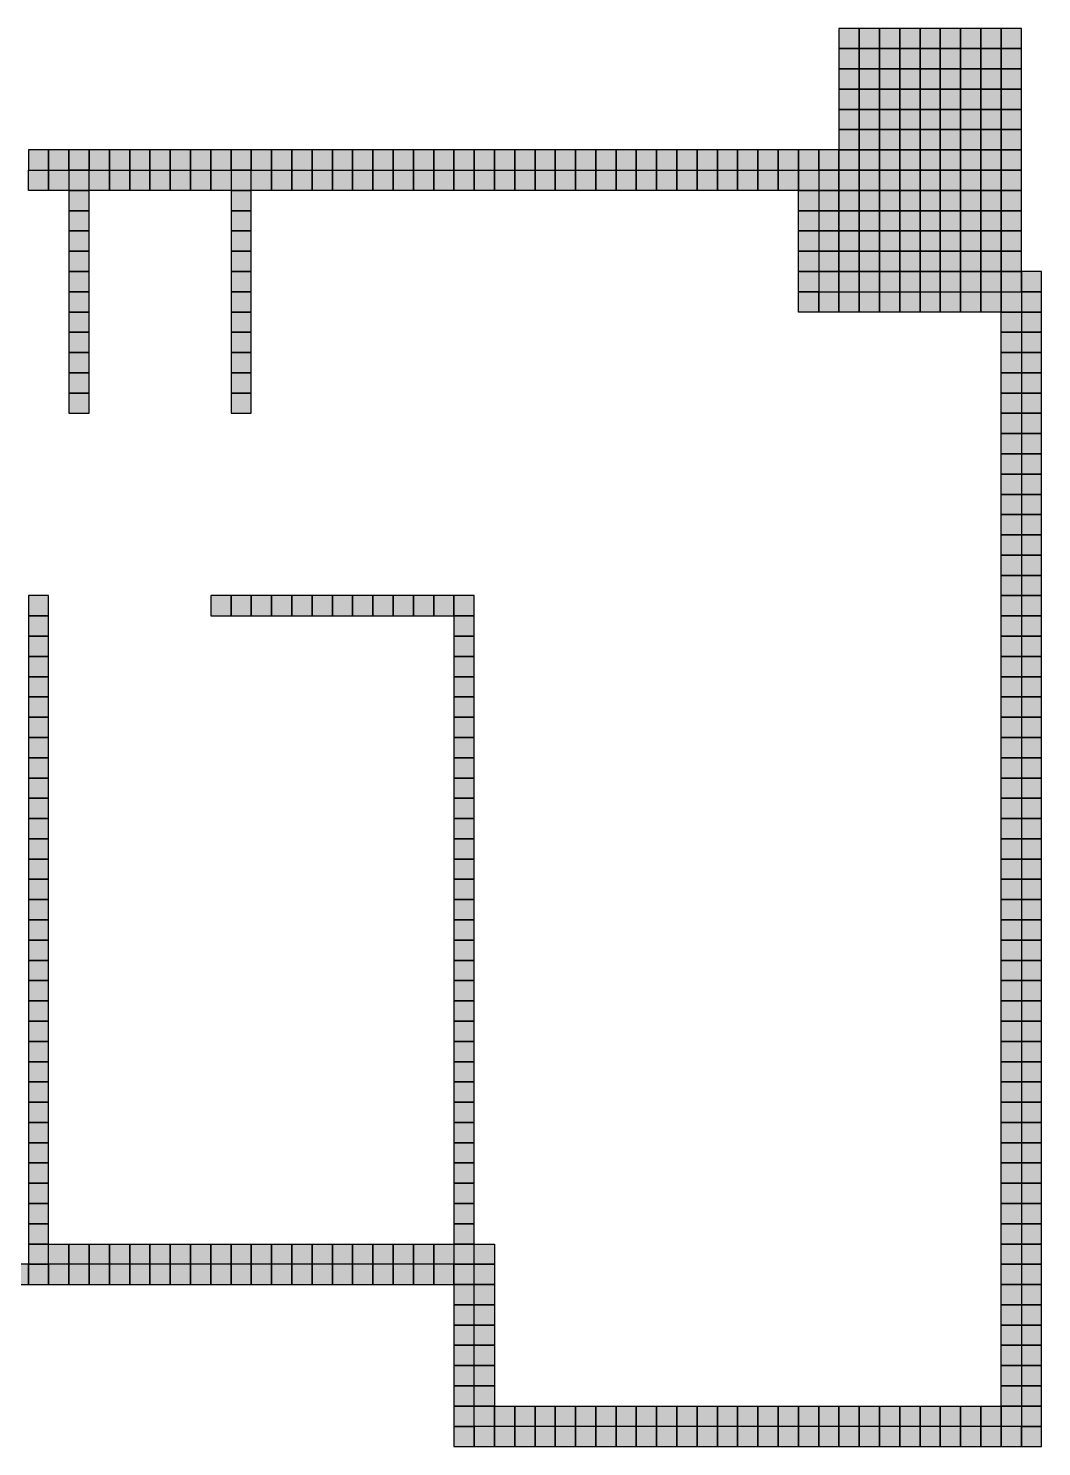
# Model space of a CAD drawing. Header units: inches. Extents: x 9.84 to 19.64, y 2.52 to 9.52.
# Drawn here: x 14.64 to 19.64, y 2.52 to 9.52 of the extents above; entities that cross this region are included whole.
import ezdxf

# ---------------------------------------------------------------- set-up
doc = ezdxf.new("R2010")
doc.units = ezdxf.units.IN
doc.header["$MEASUREMENT"] = 0
doc.layers.add('GRILLA PIXEL', color=7, linetype='Continuous')

# ---------------------------------------------------------------- blocks, each defined once
blk = doc.blocks.new('1-125-217-63-auxiliar  ingresos')
at = {"layer": 'GRILLA PIXEL', "true_color": 0x7dd93f}
h = blk.add_hatch(color=83, dxfattribs=at)
h.dxf.hatch_style = 1
h.paths.add_polyline_path([(0, 0), (-0.1, 0), (-0.1, -0.1), (0, -0.1)])
blk.add_lwpolyline([(-0.1, 0), (-0.1, -0.1), (0, -0.1), (0, 0)], close=True)
blk = doc.blocks.new('0-5-68-255-Muro inicio conexion')
at = {"layer": 'GRILLA PIXEL', "true_color": 0x0544ff}
h = blk.add_hatch(color=160, dxfattribs=at)
h.dxf.hatch_style = 1
h.paths.add_polyline_path([(0, 0), (-0.1, 0), (-0.1, -0.1), (0, -0.1)])
blk.add_lwpolyline([(-0.1, 0), (-0.1, -0.1), (0, -0.1), (0, 0)], close=True)
blk = doc.blocks.new('0-63-149-253-Muro fichas extremo')
at = {"layer": 'GRILLA PIXEL', "true_color": 0x3f95fd}
h = blk.add_hatch(color=153, dxfattribs=at)
h.dxf.hatch_style = 1
h.paths.add_polyline_path([(0, 0), (-0.1, 0), (-0.1, -0.1), (0, -0.1)])
blk.add_lwpolyline([(-0.1, 0), (-0.1, -0.1), (0, -0.1), (0, 0)], close=True)
blk = doc.blocks.new('0-255-255-31-Muro alto')
at = {"layer": 'GRILLA PIXEL', "true_color": 0xffff1f}
h = blk.add_hatch(color=2, dxfattribs=at)
h.dxf.hatch_style = 1
h.paths.add_polyline_path([(0, 0), (-0.1, 0), (-0.1, -0.1), (0, -0.1)])
blk.add_lwpolyline([(-0.1, 0), (-0.1, -0.1), (0, -0.1), (0, 0)], close=True)
blk = doc.blocks.new('0-255-31-255-Puerta ingreso')
at = {"layer": 'GRILLA PIXEL', "true_color": 0xff1fff}
h = blk.add_hatch(color=6, dxfattribs=at)
h.dxf.hatch_style = 1
h.paths.add_polyline_path([(0, 0), (-0.1, 0), (-0.1, -0.1), (0, -0.1)])
blk.add_lwpolyline([(-0.1, 0), (-0.1, -0.1), (0, -0.1), (0, 0)], close=True)
blk = doc.blocks.new('0-0-28-112-Muro auxiliar fichas esquinas')
at = {"layer": 'GRILLA PIXEL', "true_color": 0x001c70}
h = blk.add_hatch(color=166, dxfattribs=at)
h.dxf.hatch_style = 1
h.paths.add_polyline_path([(0, 0), (-0.1, 0), (-0.1, -0.1), (0, -0.1)])
blk.add_lwpolyline([(-0.1, 0), (-0.1, -0.1), (0, -0.1), (0, 0)], close=True)
blk = doc.blocks.new('0-3-160-22-Ventana comun')
at = {"layer": 'GRILLA PIXEL', "true_color": 0x03a016}
h = blk.add_hatch(color=104, dxfattribs=at)
h.dxf.hatch_style = 1
h.paths.add_polyline_path([(0, 0), (-0.1, 0), (-0.1, -0.1), (0, -0.1)])
blk.add_lwpolyline([(-0.1, 0), (-0.1, -0.1), (0, -0.1), (0, 0)], close=True)
blk = doc.blocks.new('0-203-204-205-Ventana principal')
at = {"layer": 'GRILLA PIXEL', "true_color": 0xcbcccd}
h = blk.add_hatch(color=254, dxfattribs=at)
h.dxf.hatch_style = 1
h.paths.add_polyline_path([(0, 0), (-0.1, 0), (-0.1, -0.1), (0, -0.1)])
blk.add_lwpolyline([(-0.1, 0), (-0.1, -0.1), (0, -0.1), (0, 0)], close=True)
blk = doc.blocks.new('1-99-100-102-auxiliar lado interno')
at = {"lineweight": 70, "true_color": 0x636466}
h = blk.add_hatch(color=251, dxfattribs=at)
h.dxf.hatch_style = 1
h.paths.add_polyline_path([(-0.1, -0.1), (-0.1, 0), (0, 0), (0, -0.1)])
blk.add_lwpolyline([(0, 0), (0, -0.1), (-0.1, -0.1), (-0.1, 0)], close=True)
blk = doc.blocks.new('pixel extremo ventana')
h = blk.add_hatch(color=136)
h.dxf.hatch_style = 1
h.paths.add_polyline_path([(0, 0), (-0.1, 0), (-0.1, -0.1), (0, -0.1)])
blk.add_lwpolyline([(-0.1, 0), (-0.1, -0.1), (0, -0.1), (0, 0)], close=True)

msp = doc.modelspace()

# ---------------------------------------------------------------- block references
for name, p in [('1-125-217-63-auxiliar  ingresos', (18.7403, 9.5208)), ('1-125-217-63-auxiliar  ingresos', (18.8403, 9.5208)), ('1-125-217-63-auxiliar  ingresos', (18.9403, 9.5208)), ('1-125-217-63-auxiliar  ingresos', (19.0403, 9.5208)), ('1-125-217-63-auxiliar  ingresos', (19.1403, 9.5208)), ('1-125-217-63-auxiliar  ingresos', (19.2403, 9.5208)), ('1-125-217-63-auxiliar  ingresos', (19.3403, 9.5208)), ('1-125-217-63-auxiliar  ingresos', (19.4403, 9.5208)), ('1-125-217-63-auxiliar  ingresos', (19.5403, 9.5208)), ('1-125-217-63-auxiliar  ingresos', (18.7403, 9.4208)), ('1-125-217-63-auxiliar  ingresos', (18.8403, 9.4208)), ('1-125-217-63-auxiliar  ingresos', (18.9403, 9.4208)), ('1-125-217-63-auxiliar  ingresos', (19.0403, 9.4208)), ('1-125-217-63-auxiliar  ingresos', (19.1403, 9.4208)), ('1-125-217-63-auxiliar  ingresos', (19.2403, 9.4208)), ('1-125-217-63-auxiliar  ingresos', (19.3403, 9.4208)), ('1-125-217-63-auxiliar  ingresos', (19.4403, 9.4208)), ('1-125-217-63-auxiliar  ingresos', (19.5403, 9.4208)), ('1-125-217-63-auxiliar  ingresos', (18.7403, 9.3208)), ('1-125-217-63-auxiliar  ingresos', (18.8403, 9.3208)), ('1-125-217-63-auxiliar  ingresos', (18.9403, 9.3208)), ('1-125-217-63-auxiliar  ingresos', (19.0403, 9.3208)), ('1-125-217-63-auxiliar  ingresos', (19.1403, 9.3208)), ('1-125-217-63-auxiliar  ingresos', (19.2403, 9.3208)), ('1-125-217-63-auxiliar  ingresos', (19.3403, 9.3208)), ('1-125-217-63-auxiliar  ingresos', (19.4403, 9.3208)), ('1-125-217-63-auxiliar  ingresos', (19.5403, 9.3208)), ('1-125-217-63-auxiliar  ingresos', (18.7403, 9.2208)), ('1-125-217-63-auxiliar  ingresos', (18.8403, 9.2208)), ('1-125-217-63-auxiliar  ingresos', (18.9403, 9.2208)), ('1-125-217-63-auxiliar  ingresos', (19.0403, 9.2208)), ('1-125-217-63-auxiliar  ingresos', (19.1403, 9.2208)), ('1-125-217-63-auxiliar  ingresos', (19.2403, 9.2208)), ('1-125-217-63-auxiliar  ingresos', (19.3403, 9.2208)), ('1-125-217-63-auxiliar  ingresos', (19.4403, 9.2208)), ('1-125-217-63-auxiliar  ingresos', (19.5403, 9.2208)), ('1-125-217-63-auxiliar  ingresos', (18.7403, 9.1208)), ('1-125-217-63-auxiliar  ingresos', (18.8403, 9.1208)), ('1-125-217-63-auxiliar  ingresos', (18.9403, 9.1208)), ('1-125-217-63-auxiliar  ingresos', (19.0403, 9.1208)), ('1-125-217-63-auxiliar  ingresos', (19.1403, 9.1208)), ('1-125-217-63-auxiliar  ingresos', (19.2403, 9.1208)), ('1-125-217-63-auxiliar  ingresos', (19.3403, 9.1208)), ('1-125-217-63-auxiliar  ingresos', (19.4403, 9.1208)), ('1-125-217-63-auxiliar  ingresos', (19.5403, 9.1208)), ('1-125-217-63-auxiliar  ingresos', (18.7403, 9.0208)), ('1-125-217-63-auxiliar  ingresos', (18.8403, 9.0208)), ('1-125-217-63-auxiliar  ingresos', (18.9403, 9.0208)), ('1-125-217-63-auxiliar  ingresos', (19.0403, 9.0208)), ('1-125-217-63-auxiliar  ingresos', (19.1403, 9.0208)), ('1-125-217-63-auxiliar  ingresos', (19.2403, 9.0208)), ('1-125-217-63-auxiliar  ingresos', (19.3403, 9.0208)), ('1-125-217-63-auxiliar  ingresos', (19.4403, 9.0208)), ('1-125-217-63-auxiliar  ingresos', (19.5403, 9.0208)), ('0-63-149-253-Muro fichas extremo', (14.7403, 8.9208)), ('0-63-149-253-Muro fichas extremo', (14.8403, 8.9208)), ('0-63-149-253-Muro fichas extremo', (14.9403, 8.9208)), ('0-63-149-253-Muro fichas extremo', (15.0403, 8.9208)), ('0-63-149-253-Muro fichas extremo', (15.1403, 8.9208)), ('0-63-149-253-Muro fichas extremo', (15.2403, 8.9208)), ('0-63-149-253-Muro fichas extremo', (15.3403, 8.9208)), ('0-63-149-253-Muro fichas extremo', (15.4403, 8.9208)), ('0-63-149-253-Muro fichas extremo', (15.5403, 8.9208)), ('0-63-149-253-Muro fichas extremo', (15.6403, 8.9208)), ('0-63-149-253-Muro fichas extremo', (15.7403, 8.9208)), ('0-63-149-253-Muro fichas extremo', (15.8403, 8.9208)), ('0-63-149-253-Muro fichas extremo', (15.9403, 8.9208)), ('0-63-149-253-Muro fichas extremo', (16.0403, 8.9208)), ('0-63-149-253-Muro fichas extremo', (16.1403, 8.9208)), ('0-63-149-253-Muro fichas extremo', (16.2403, 8.9208)), ('0-63-149-253-Muro fichas extremo', (16.3403, 8.9208)), ('0-63-149-253-Muro fichas extremo', (16.4403, 8.9208)), ('0-63-149-253-Muro fichas extremo', (16.5403, 8.9208)), ('0-63-149-253-Muro fichas extremo', (16.6403, 8.9208)), ('0-63-149-253-Muro fichas extremo', (16.7403, 8.9208)), ('0-63-149-253-Muro fichas extremo', (16.8403, 8.9208)), ('0-63-149-253-Muro fichas extremo', (16.9403, 8.9208)), ('0-63-149-253-Muro fichas extremo', (17.0403, 8.9208)), ('0-63-149-253-Muro fichas extremo', (17.1403, 8.9208)), ('0-63-149-253-Muro fichas extremo', (17.2403, 8.9208)), ('0-63-149-253-Muro fichas extremo', (17.3403, 8.9208)), ('0-63-149-253-Muro fichas extremo', (17.4403, 8.9208)), ('0-63-149-253-Muro fichas extremo', (17.5403, 8.9208)), ('0-63-149-253-Muro fichas extremo', (17.6403, 8.9208)), ('0-63-149-253-Muro fichas extremo', (17.7403, 8.9208)), ('0-63-149-253-Muro fichas extremo', (17.8403, 8.9208)), ('0-63-149-253-Muro fichas extremo', (17.9403, 8.9208)), ('0-63-149-253-Muro fichas extremo', (18.0403, 8.9208)), ('0-63-149-253-Muro fichas extremo', (18.1403, 8.9208)), ('0-63-149-253-Muro fichas extremo', (18.2403, 8.9208)), ('0-63-149-253-Muro fichas extremo', (18.3403, 8.9208)), ('0-63-149-253-Muro fichas extremo', (18.4403, 8.9208)), ('0-5-68-255-Muro inicio conexion', (18.5403, 8.9208)), ('0-5-68-255-Muro inicio conexion', (18.6403, 8.9208)), ('1-125-217-63-auxiliar  ingresos', (18.7403, 8.9208)), ('1-125-217-63-auxiliar  ingresos', (18.8403, 8.9208)), ('1-125-217-63-auxiliar  ingresos', (18.9403, 8.9208)), ('1-125-217-63-auxiliar  ingresos', (19.0403, 8.9208)), ('1-125-217-63-auxiliar  ingresos', (19.1403, 8.9208)), ('1-125-217-63-auxiliar  ingresos', (19.2403, 8.9208)), ('1-125-217-63-auxiliar  ingresos', (19.3403, 8.9208)), ('1-125-217-63-auxiliar  ingresos', (19.4403, 8.9208)), ('1-125-217-63-auxiliar  ingresos', (19.5403, 8.9208)), ('1-99-100-102-auxiliar lado interno', (14.7403, 8.8208)), ('1-99-100-102-auxiliar lado interno', (14.8403, 8.8208)), ('0-255-255-31-Muro alto', (14.9403, 8.8208)), ('1-99-100-102-auxiliar lado interno', (15.0403, 8.8208)), ('1-99-100-102-auxiliar lado interno', (15.1403, 8.8208)), ('1-99-100-102-auxiliar lado interno', (15.2403, 8.8208)), ('1-99-100-102-auxiliar lado interno', (15.3403, 8.8208)), ('1-99-100-102-auxiliar lado interno', (15.4403, 8.8208)), ('1-99-100-102-auxiliar lado interno', (15.5403, 8.8208)), ('1-99-100-102-auxiliar lado interno', (15.6403, 8.8208)), ('0-255-255-31-Muro alto', (15.7403, 8.8208)), ('1-99-100-102-auxiliar lado interno', (15.8403, 8.8208)), ('1-99-100-102-auxiliar lado interno', (15.9403, 8.8208)), ('1-99-100-102-auxiliar lado interno', (16.0403, 8.8208)), ('1-99-100-102-auxiliar lado interno', (16.1403, 8.8208)), ('1-99-100-102-auxiliar lado interno', (16.2403, 8.8208)), ('1-99-100-102-auxiliar lado interno', (16.3403, 8.8208)), ('1-99-100-102-auxiliar lado interno', (16.4403, 8.8208)), ('1-99-100-102-auxiliar lado interno', (16.5403, 8.8208)), ('1-99-100-102-auxiliar lado interno', (16.6403, 8.8208)), ('1-99-100-102-auxiliar lado interno', (16.7403, 8.8208)), ('1-99-100-102-auxiliar lado interno', (16.8403, 8.8208)), ('1-99-100-102-auxiliar lado interno', (16.9403, 8.8208)), ('1-99-100-102-auxiliar lado interno', (17.0403, 8.8208)), ('1-99-100-102-auxiliar lado interno', (17.1403, 8.8208)), ('1-99-100-102-auxiliar lado interno', (17.2403, 8.8208)), ('1-99-100-102-auxiliar lado interno', (17.3403, 8.8208)), ('1-99-100-102-auxiliar lado interno', (17.4403, 8.8208)), ('1-99-100-102-auxiliar lado interno', (17.5403, 8.8208)), ('1-99-100-102-auxiliar lado interno', (17.6403, 8.8208)), ('1-99-100-102-auxiliar lado interno', (17.7403, 8.8208)), ('1-99-100-102-auxiliar lado interno', (17.8403, 8.8208)), ('1-99-100-102-auxiliar lado interno', (17.9403, 8.8208)), ('1-99-100-102-auxiliar lado interno', (18.0403, 8.8208)), ('1-99-100-102-auxiliar lado interno', (18.1403, 8.8208)), ('1-99-100-102-auxiliar lado interno', (18.2403, 8.8208)), ('1-99-100-102-auxiliar lado interno', (18.3403, 8.8208)), ('1-99-100-102-auxiliar lado interno', (18.4403, 8.8208)), ('1-99-100-102-auxiliar lado interno', (18.5403, 8.8208)), ('0-255-255-31-Muro alto', (18.6403, 8.8208)), ('1-125-217-63-auxiliar  ingresos', (18.7403, 8.8208)), ('1-125-217-63-auxiliar  ingresos', (18.8403, 8.8208)), ('1-125-217-63-auxiliar  ingresos', (18.9403, 8.8208)), ('1-125-217-63-auxiliar  ingresos', (19.0403, 8.8208)), ('1-125-217-63-auxiliar  ingresos', (19.1403, 8.8208)), ('1-125-217-63-auxiliar  ingresos', (19.2403, 8.8208)), ('1-125-217-63-auxiliar  ingresos', (19.3403, 8.8208)), ('1-125-217-63-auxiliar  ingresos', (19.4403, 8.8208)), ('1-125-217-63-auxiliar  ingresos', (19.5403, 8.8208)), ('0-255-255-31-Muro alto', (14.9403, 8.7208)), ('0-255-255-31-Muro alto', (15.7403, 8.7208)), ('1-99-100-102-auxiliar lado interno', (18.5403, 8.7208)), ('0-255-255-31-Muro alto', (18.6403, 8.7208)), ('1-125-217-63-auxiliar  ingresos', (18.7403, 8.7208)), ('1-125-217-63-auxiliar  ingresos', (18.8403, 8.7208)), ('1-125-217-63-auxiliar  ingresos', (18.9403, 8.7208)), ('1-125-217-63-auxiliar  ingresos', (19.0403, 8.7208)), ('1-125-217-63-auxiliar  ingresos', (19.1403, 8.7208)), ('1-125-217-63-auxiliar  ingresos', (19.2403, 8.7208)), ('1-125-217-63-auxiliar  ingresos', (19.3403, 8.7208)), ('1-125-217-63-auxiliar  ingresos', (19.4403, 8.7208)), ('1-125-217-63-auxiliar  ingresos', (19.5403, 8.7208)), ('0-255-255-31-Muro alto', (14.9403, 8.6208)), ('0-255-255-31-Muro alto', (15.7403, 8.6208)), ('1-99-100-102-auxiliar lado interno', (18.5403, 8.6208)), ('0-255-255-31-Muro alto', (18.6403, 8.6208)), ('1-125-217-63-auxiliar  ingresos', (18.7403, 8.6208)), ('1-125-217-63-auxiliar  ingresos', (18.8403, 8.6208)), ('1-125-217-63-auxiliar  ingresos', (18.9403, 8.6208)), ('1-125-217-63-auxiliar  ingresos', (19.0403, 8.6208)), ('1-125-217-63-auxiliar  ingresos', (19.1403, 8.6208)), ('1-125-217-63-auxiliar  ingresos', (19.2403, 8.6208)), ('1-125-217-63-auxiliar  ingresos', (19.3403, 8.6208)), ('1-125-217-63-auxiliar  ingresos', (19.4403, 8.6208)), ('1-125-217-63-auxiliar  ingresos', (19.5403, 8.6208)), ('0-255-255-31-Muro alto', (14.9403, 8.5208)), ('0-255-255-31-Muro alto', (15.7403, 8.5208)), ('1-99-100-102-auxiliar lado interno', (18.5403, 8.5208)), ('0-255-255-31-Muro alto', (18.6403, 8.5208)), ('1-125-217-63-auxiliar  ingresos', (18.7403, 8.5208)), ('1-125-217-63-auxiliar  ingresos', (18.8403, 8.5208)), ('1-125-217-63-auxiliar  ingresos', (18.9403, 8.5208)), ('1-125-217-63-auxiliar  ingresos', (19.0403, 8.5208)), ('1-125-217-63-auxiliar  ingresos', (19.1403, 8.5208)), ('1-125-217-63-auxiliar  ingresos', (19.2403, 8.5208)), ('1-125-217-63-auxiliar  ingresos', (19.3403, 8.5208)), ('1-125-217-63-auxiliar  ingresos', (19.4403, 8.5208)), ('1-125-217-63-auxiliar  ingresos', (19.5403, 8.5208)), ('0-255-255-31-Muro alto', (14.9403, 8.4208)), ('0-255-255-31-Muro alto', (15.7403, 8.4208)), ('1-99-100-102-auxiliar lado interno', (18.5403, 8.4208)), ('0-255-255-31-Muro alto', (18.6403, 8.4208)), ('1-125-217-63-auxiliar  ingresos', (18.7403, 8.4208)), ('1-125-217-63-auxiliar  ingresos', (18.8403, 8.4208)), ('1-125-217-63-auxiliar  ingresos', (18.9403, 8.4208)), ('1-125-217-63-auxiliar  ingresos', (19.0403, 8.4208)), ('1-125-217-63-auxiliar  ingresos', (19.1403, 8.4208)), ('1-125-217-63-auxiliar  ingresos', (19.2403, 8.4208)), ('1-125-217-63-auxiliar  ingresos', (19.3403, 8.4208)), ('1-125-217-63-auxiliar  ingresos', (19.4403, 8.4208)), ('1-125-217-63-auxiliar  ingresos', (19.5403, 8.4208)), ('0-255-255-31-Muro alto', (14.9403, 8.3208)), ('0-255-255-31-Muro alto', (15.7403, 8.3208)), ('1-99-100-102-auxiliar lado interno', (18.5403, 8.3208)), ('0-255-255-31-Muro alto', (18.6403, 8.3208)), ('0-255-31-255-Puerta ingreso', (18.7403, 8.3208)), ('0-255-31-255-Puerta ingreso', (18.8403, 8.3208)), ('0-255-31-255-Puerta ingreso', (18.9403, 8.3208)), ('0-255-31-255-Puerta ingreso', (19.0403, 8.3208)), ('0-255-31-255-Puerta ingreso', (19.1403, 8.3208)), ('0-255-31-255-Puerta ingreso', (19.2403, 8.3208)), ('0-255-31-255-Puerta ingreso', (19.3403, 8.3208)), ('0-255-31-255-Puerta ingreso', (19.4403, 8.3208)), ('0-255-31-255-Puerta ingreso', (19.5403, 8.3208)), ('0-5-68-255-Muro inicio conexion', (19.6403, 8.3208)), ('0-255-255-31-Muro alto', (14.9403, 8.2208)), ('0-255-255-31-Muro alto', (15.7403, 8.2208)), ('1-99-100-102-auxiliar lado interno', (18.5403, 8.2208)), ('1-99-100-102-auxiliar lado interno', (18.6403, 8.2208)), ('1-99-100-102-auxiliar lado interno', (18.7403, 8.2208)), ('1-99-100-102-auxiliar lado interno', (18.8403, 8.2208)), ('1-99-100-102-auxiliar lado interno', (18.9403, 8.2208)), ('1-99-100-102-auxiliar lado interno', (19.0403, 8.2208)), ('1-99-100-102-auxiliar lado interno', (19.1403, 8.2208)), ('1-99-100-102-auxiliar lado interno', (19.2403, 8.2208)), ('1-99-100-102-auxiliar lado interno', (19.3403, 8.2208)), ('1-99-100-102-auxiliar lado interno', (19.4403, 8.2208)), ('1-99-100-102-auxiliar lado interno', (19.5403, 8.2208)), ('0-5-68-255-Muro inicio conexion', (19.6403, 8.2208)), ('0-255-255-31-Muro alto', (14.9403, 8.1208)), ('0-255-255-31-Muro alto', (15.7403, 8.1208)), ('1-99-100-102-auxiliar lado interno', (19.5403, 8.1208)), ('0-63-149-253-Muro fichas extremo', (19.6403, 8.1208)), ('0-255-255-31-Muro alto', (14.9403, 8.0208)), ('0-255-255-31-Muro alto', (15.7403, 8.0208)), ('1-99-100-102-auxiliar lado interno', (19.5403, 8.0208)), ('0-255-255-31-Muro alto', (19.6403, 8.0208)), ('0-255-255-31-Muro alto', (14.9403, 7.9208)), ('0-255-255-31-Muro alto', (15.7403, 7.9208)), ('1-99-100-102-auxiliar lado interno', (19.5403, 7.9208)), ('0-255-255-31-Muro alto', (19.6403, 7.9208)), ('0-255-255-31-Muro alto', (14.9403, 7.8208)), ('0-255-255-31-Muro alto', (15.7403, 7.8208)), ('1-99-100-102-auxiliar lado interno', (19.5403, 7.8208)), ('0-255-255-31-Muro alto', (19.6403, 7.8208)), ('0-255-255-31-Muro alto', (14.9403, 7.7208)), ('0-255-255-31-Muro alto', (15.7403, 7.7208)), ('1-99-100-102-auxiliar lado interno', (19.5403, 7.7208)), ('0-255-255-31-Muro alto', (19.6403, 7.7208)), ('1-99-100-102-auxiliar lado interno', (19.5403, 7.6208)), ('0-255-255-31-Muro alto', (19.6403, 7.6208)), ('1-99-100-102-auxiliar lado interno', (19.5403, 7.5208)), ('0-255-255-31-Muro alto', (19.6403, 7.5208)), ('1-99-100-102-auxiliar lado interno', (19.5403, 7.4208)), ('0-255-255-31-Muro alto', (19.6403, 7.4208)), ('1-99-100-102-auxiliar lado interno', (19.5403, 7.3208)), ('0-255-255-31-Muro alto', (19.6403, 7.3208)), ('1-99-100-102-auxiliar lado interno', (19.5403, 7.2208)), ('0-255-255-31-Muro alto', (19.6403, 7.2208)), ('1-99-100-102-auxiliar lado interno', (19.5403, 7.1208)), ('0-255-255-31-Muro alto', (19.6403, 7.1208)), ('1-99-100-102-auxiliar lado interno', (19.5403, 7.0208)), ('0-255-255-31-Muro alto', (19.6403, 7.0208)), ('1-99-100-102-auxiliar lado interno', (19.5403, 6.9208)), ('0-255-255-31-Muro alto', (19.6403, 6.9208)), ('1-99-100-102-auxiliar lado interno', (19.5403, 6.8208)), ('0-255-255-31-Muro alto', (19.6403, 6.8208)), ('0-255-255-31-Muro alto', (14.7403, 6.7208)), ('0-255-255-31-Muro alto', (15.6403, 6.7208)), ('0-255-255-31-Muro alto', (15.7403, 6.7208)), ('0-255-255-31-Muro alto', (15.8403, 6.7208)), ('0-255-255-31-Muro alto', (15.9403, 6.7208)), ('0-255-255-31-Muro alto', (16.0403, 6.7208)), ('0-255-255-31-Muro alto', (16.1403, 6.7208)), ('0-255-255-31-Muro alto', (16.2403, 6.7208)), ('0-255-255-31-Muro alto', (16.3403, 6.7208)), ('0-255-255-31-Muro alto', (16.4403, 6.7208)), ('0-255-255-31-Muro alto', (16.5403, 6.7208)), ('0-255-255-31-Muro alto', (16.6403, 6.7208)), ('0-255-255-31-Muro alto', (16.7403, 6.7208)), ('0-255-255-31-Muro alto', (16.8403, 6.7208)), ('1-99-100-102-auxiliar lado interno', (19.5403, 6.7208)), ('0-255-255-31-Muro alto', (19.6403, 6.7208)), ('0-255-255-31-Muro alto', (14.7403, 6.6208)), ('0-255-255-31-Muro alto', (16.8403, 6.6208)), ('1-99-100-102-auxiliar lado interno', (19.5403, 6.6208)), ('0-255-255-31-Muro alto', (19.6403, 6.6208)), ('0-255-255-31-Muro alto', (14.7403, 6.5208)), ('0-255-255-31-Muro alto', (16.8403, 6.5208)), ('1-99-100-102-auxiliar lado interno', (19.5403, 6.5208)), ('0-255-255-31-Muro alto', (19.6403, 6.5208)), ('0-255-255-31-Muro alto', (14.7403, 6.4208)), ('0-255-255-31-Muro alto', (16.8403, 6.4208)), ('1-99-100-102-auxiliar lado interno', (19.5403, 6.4208)), ('0-255-255-31-Muro alto', (19.6403, 6.4208)), ('0-255-255-31-Muro alto', (14.7403, 6.3208)), ('0-255-255-31-Muro alto', (16.8403, 6.3208)), ('1-99-100-102-auxiliar lado interno', (19.5403, 6.3208)), ('0-255-255-31-Muro alto', (19.6403, 6.3208)), ('0-255-255-31-Muro alto', (14.7403, 6.2208)), ('0-255-255-31-Muro alto', (16.8403, 6.2208)), ('1-99-100-102-auxiliar lado interno', (19.5403, 6.2208)), ('0-255-255-31-Muro alto', (19.6403, 6.2208)), ('0-255-255-31-Muro alto', (14.7403, 6.1208)), ('0-255-255-31-Muro alto', (16.8403, 6.1208)), ('1-99-100-102-auxiliar lado interno', (19.5403, 6.1208)), ('0-255-255-31-Muro alto', (19.6403, 6.1208)), ('0-255-255-31-Muro alto', (14.7403, 6.0208)), ('0-255-255-31-Muro alto', (16.8403, 6.0208)), ('1-99-100-102-auxiliar lado interno', (19.5403, 6.0208)), ('0-255-255-31-Muro alto', (19.6403, 6.0208)), ('0-255-255-31-Muro alto', (14.7403, 5.9208)), ('0-255-255-31-Muro alto', (16.8403, 5.9208)), ('1-99-100-102-auxiliar lado interno', (19.5403, 5.9208)), ('0-255-255-31-Muro alto', (19.6403, 5.9208)), ('0-255-255-31-Muro alto', (14.7403, 5.8208)), ('0-255-255-31-Muro alto', (16.8403, 5.8208)), ('1-99-100-102-auxiliar lado interno', (19.5403, 5.8208)), ('0-255-255-31-Muro alto', (19.6403, 5.8208)), ('0-255-255-31-Muro alto', (14.7403, 5.7208)), ('0-255-255-31-Muro alto', (16.8403, 5.7208)), ('1-99-100-102-auxiliar lado interno', (19.5403, 5.7208)), ('0-255-255-31-Muro alto', (19.6403, 5.7208)), ('0-255-255-31-Muro alto', (14.7403, 5.6208)), ('0-255-255-31-Muro alto', (16.8403, 5.6208)), ('1-99-100-102-auxiliar lado interno', (19.5403, 5.6208)), ('0-255-255-31-Muro alto', (19.6403, 5.6208)), ('0-255-255-31-Muro alto', (14.7403, 5.5208)), ('0-255-255-31-Muro alto', (16.8403, 5.5208)), ('1-99-100-102-auxiliar lado interno', (19.5403, 5.5208)), ('0-255-255-31-Muro alto', (19.6403, 5.5208)), ('0-255-255-31-Muro alto', (14.7403, 5.4208)), ('0-255-255-31-Muro alto', (16.8403, 5.4208)), ('1-99-100-102-auxiliar lado interno', (19.5403, 5.4208)), ('0-255-255-31-Muro alto', (19.6403, 5.4208)), ('0-255-255-31-Muro alto', (14.7403, 5.3208)), ('0-255-255-31-Muro alto', (16.8403, 5.3208)), ('1-99-100-102-auxiliar lado interno', (19.5403, 5.3208)), ('0-255-255-31-Muro alto', (19.6403, 5.3208)), ('0-255-255-31-Muro alto', (14.7403, 5.2208)), ('0-255-255-31-Muro alto', (16.8403, 5.2208)), ('1-99-100-102-auxiliar lado interno', (19.5403, 5.2208)), ('0-255-255-31-Muro alto', (19.6403, 5.2208)), ('0-255-255-31-Muro alto', (14.7403, 5.1208)), ('0-255-255-31-Muro alto', (16.8403, 5.1208)), ('1-99-100-102-auxiliar lado interno', (19.5403, 5.1208)), ('0-255-255-31-Muro alto', (19.6403, 5.1208)), ('0-255-255-31-Muro alto', (14.7403, 5.0208)), ('0-255-255-31-Muro alto', (16.8403, 5.0208)), ('1-99-100-102-auxiliar lado interno', (19.5403, 5.0208)), ('0-255-255-31-Muro alto', (19.6403, 5.0208)), ('0-255-255-31-Muro alto', (14.7403, 4.9208)), ('0-255-255-31-Muro alto', (16.8403, 4.9208)), ('1-99-100-102-auxiliar lado interno', (19.5403, 4.9208)), ('0-255-255-31-Muro alto', (19.6403, 4.9208)), ('0-255-255-31-Muro alto', (14.7403, 4.8208)), ('0-255-255-31-Muro alto', (16.8403, 4.8208)), ('1-99-100-102-auxiliar lado interno', (19.5403, 4.8208)), ('0-255-255-31-Muro alto', (19.6403, 4.8208)), ('0-255-255-31-Muro alto', (14.7403, 4.7208)), ('0-255-255-31-Muro alto', (16.8403, 4.7208)), ('1-99-100-102-auxiliar lado interno', (19.5403, 4.7208)), ('0-255-255-31-Muro alto', (19.6403, 4.7208)), ('0-255-255-31-Muro alto', (14.7403, 4.6208)), ('0-255-255-31-Muro alto', (16.8403, 4.6208)), ('1-99-100-102-auxiliar lado interno', (19.5403, 4.6208)), ('0-255-255-31-Muro alto', (19.6403, 4.6208)), ('0-255-255-31-Muro alto', (14.7403, 4.5208)), ('0-255-255-31-Muro alto', (16.8403, 4.5208)), ('1-99-100-102-auxiliar lado interno', (19.5403, 4.5208)), ('0-255-255-31-Muro alto', (19.6403, 4.5208)), ('0-255-255-31-Muro alto', (14.7403, 4.4208)), ('0-255-255-31-Muro alto', (16.8403, 4.4208)), ('1-99-100-102-auxiliar lado interno', (19.5403, 4.4208)), ('0-255-255-31-Muro alto', (19.6403, 4.4208)), ('0-255-255-31-Muro alto', (14.7403, 4.3208)), ('0-255-255-31-Muro alto', (16.8403, 4.3208)), ('1-99-100-102-auxiliar lado interno', (19.5403, 4.3208)), ('0-255-255-31-Muro alto', (19.6403, 4.3208)), ('0-255-255-31-Muro alto', (14.7403, 4.2208)), ('0-255-255-31-Muro alto', (16.8403, 4.2208)), ('1-99-100-102-auxiliar lado interno', (19.5403, 4.2208)), ('0-255-255-31-Muro alto', (19.6403, 4.2208)), ('0-255-255-31-Muro alto', (14.7403, 4.1208)), ('0-255-255-31-Muro alto', (16.8403, 4.1208)), ('1-99-100-102-auxiliar lado interno', (19.5403, 4.1208)), ('0-255-255-31-Muro alto', (19.6403, 4.1208)), ('0-255-255-31-Muro alto', (14.7403, 4.0208)), ('0-255-255-31-Muro alto', (16.8403, 4.0208)), ('1-99-100-102-auxiliar lado interno', (19.5403, 4.0208)), ('0-255-255-31-Muro alto', (19.6403, 4.0208)), ('0-255-255-31-Muro alto', (14.7403, 3.9208)), ('0-255-255-31-Muro alto', (16.8403, 3.9208)), ('1-99-100-102-auxiliar lado interno', (19.5403, 3.9208)), ('0-255-255-31-Muro alto', (19.6403, 3.9208)), ('0-255-255-31-Muro alto', (14.7403, 3.8208)), ('0-255-255-31-Muro alto', (16.8403, 3.8208)), ('1-99-100-102-auxiliar lado interno', (19.5403, 3.8208)), ('0-255-255-31-Muro alto', (19.6403, 3.8208)), ('0-255-255-31-Muro alto', (14.7403, 3.7208)), ('0-255-255-31-Muro alto', (16.8403, 3.7208)), ('1-99-100-102-auxiliar lado interno', (19.5403, 3.7208)), ('0-255-255-31-Muro alto', (19.6403, 3.7208)), ('0-255-255-31-Muro alto', (14.7403, 3.6208)), ('0-255-255-31-Muro alto', (16.8403, 3.6208)), ('1-99-100-102-auxiliar lado interno', (19.5403, 3.6208)), ('0-255-255-31-Muro alto', (19.6403, 3.6208)), ('0-255-255-31-Muro alto', (14.7403, 3.5208)), ('1-99-100-102-auxiliar lado interno', (14.8403, 3.5208)), ('1-99-100-102-auxiliar lado interno', (14.9403, 3.5208)), ('1-99-100-102-auxiliar lado interno', (15.0403, 3.5208)), ('1-99-100-102-auxiliar lado interno', (15.1403, 3.5208)), ('1-99-100-102-auxiliar lado interno', (15.2403, 3.5208)), ('1-99-100-102-auxiliar lado interno', (15.3403, 3.5208)), ('1-99-100-102-auxiliar lado interno', (15.4403, 3.5208)), ('1-99-100-102-auxiliar lado interno', (15.5403, 3.5208)), ('1-99-100-102-auxiliar lado interno', (15.6403, 3.5208)), ('1-99-100-102-auxiliar lado interno', (15.7403, 3.5208)), ('1-99-100-102-auxiliar lado interno', (15.8403, 3.5208)), ('1-99-100-102-auxiliar lado interno', (15.9403, 3.5208)), ('1-99-100-102-auxiliar lado interno', (16.0403, 3.5208)), ('1-99-100-102-auxiliar lado interno', (16.1403, 3.5208)), ('1-99-100-102-auxiliar lado interno', (16.2403, 3.5208)), ('1-99-100-102-auxiliar lado interno', (16.3403, 3.5208)), ('1-99-100-102-auxiliar lado interno', (16.4403, 3.5208)), ('1-99-100-102-auxiliar lado interno', (16.5403, 3.5208)), ('1-99-100-102-auxiliar lado interno', (16.6403, 3.5208)), ('1-99-100-102-auxiliar lado interno', (16.7403, 3.5208)), ('0-255-255-31-Muro alto', (16.8403, 3.5208)), ('1-99-100-102-auxiliar lado interno', (16.9403, 3.5208)), ('1-99-100-102-auxiliar lado interno', (19.5403, 3.5208)), ('0-255-255-31-Muro alto', (19.6403, 3.5208)), ('0-255-255-31-Muro alto', (14.6403, 3.4208)), ('0-255-255-31-Muro alto', (14.7403, 3.4208)), ('0-255-255-31-Muro alto', (14.8403, 3.4208)), ('0-255-255-31-Muro alto', (14.9403, 3.4208)), ('0-255-255-31-Muro alto', (15.0403, 3.4208)), ('pixel extremo ventana', (15.1403, 3.4208)), ('0-3-160-22-Ventana comun', (15.2403, 3.4208)), ('0-3-160-22-Ventana comun', (15.3403, 3.4208)), ('0-3-160-22-Ventana comun', (15.4403, 3.4208)), ('0-3-160-22-Ventana comun', (15.5403, 3.4208)), ('0-3-160-22-Ventana comun', (15.6403, 3.4208)), ('0-3-160-22-Ventana comun', (15.7403, 3.4208)), ('0-3-160-22-Ventana comun', (15.8403, 3.4208)), ('0-3-160-22-Ventana comun', (15.9403, 3.4208)), ('0-3-160-22-Ventana comun', (16.0403, 3.4208)), ('pixel extremo ventana', (16.1403, 3.4208)), ('0-255-255-31-Muro alto', (16.2403, 3.4208)), ('0-255-255-31-Muro alto', (16.3403, 3.4208)), ('0-255-255-31-Muro alto', (16.4403, 3.4208)), ('0-255-255-31-Muro alto', (16.5403, 3.4208)), ('0-255-255-31-Muro alto', (16.6403, 3.4208)), ('0-255-255-31-Muro alto', (16.7403, 3.4208)), ('0-255-255-31-Muro alto', (16.8403, 3.4208)), ('1-99-100-102-auxiliar lado interno', (16.9403, 3.4208)), ('1-99-100-102-auxiliar lado interno', (19.5403, 3.4208)), ('0-255-255-31-Muro alto', (19.6403, 3.4208)), ('0-255-255-31-Muro alto', (16.8403, 3.3208)), ('1-99-100-102-auxiliar lado interno', (16.9403, 3.3208)), ('1-99-100-102-auxiliar lado interno', (19.5403, 3.3208)), ('0-255-255-31-Muro alto', (19.6403, 3.3208)), ('0-255-255-31-Muro alto', (16.8403, 3.2208)), ('1-99-100-102-auxiliar lado interno', (16.9403, 3.2208)), ('1-99-100-102-auxiliar lado interno', (19.5403, 3.2208)), ('0-255-255-31-Muro alto', (19.6403, 3.2208)), ('0-255-255-31-Muro alto', (16.8403, 3.1208)), ('1-99-100-102-auxiliar lado interno', (16.9403, 3.1208)), ('1-99-100-102-auxiliar lado interno', (19.5403, 3.1208)), ('0-255-255-31-Muro alto', (19.6403, 3.1208)), ('0-255-255-31-Muro alto', (16.8403, 3.0208)), ('1-99-100-102-auxiliar lado interno', (16.9403, 3.0208)), ('1-99-100-102-auxiliar lado interno', (19.5403, 3.0208)), ('0-255-255-31-Muro alto', (19.6403, 3.0208)), ('0-255-255-31-Muro alto', (16.8403, 2.9208)), ('1-99-100-102-auxiliar lado interno', (16.9403, 2.9208)), ('1-99-100-102-auxiliar lado interno', (19.5403, 2.9208)), ('0-255-255-31-Muro alto', (19.6403, 2.9208)), ('0-255-255-31-Muro alto', (16.8403, 2.8208)), ('1-99-100-102-auxiliar lado interno', (16.9403, 2.8208)), ('1-99-100-102-auxiliar lado interno', (19.5403, 2.8208)), ('0-255-255-31-Muro alto', (19.6403, 2.8208)), ('0-255-255-31-Muro alto', (16.8403, 2.7208)), ('1-99-100-102-auxiliar lado interno', (16.9403, 2.7208)), ('1-99-100-102-auxiliar lado interno', (17.0403, 2.7208)), ('1-99-100-102-auxiliar lado interno', (17.1403, 2.7208)), ('1-99-100-102-auxiliar lado interno', (17.2403, 2.7208)), ('1-99-100-102-auxiliar lado interno', (17.3403, 2.7208)), ('1-99-100-102-auxiliar lado interno', (17.4403, 2.7208)), ('1-99-100-102-auxiliar lado interno', (17.5403, 2.7208)), ('1-99-100-102-auxiliar lado interno', (17.6403, 2.7208)), ('1-99-100-102-auxiliar lado interno', (17.7403, 2.7208)), ('1-99-100-102-auxiliar lado interno', (17.8403, 2.7208)), ('1-99-100-102-auxiliar lado interno', (17.9403, 2.7208)), ('1-99-100-102-auxiliar lado interno', (18.0403, 2.7208)), ('1-99-100-102-auxiliar lado interno', (18.1403, 2.7208)), ('1-99-100-102-auxiliar lado interno', (18.2403, 2.7208)), ('1-99-100-102-auxiliar lado interno', (18.3403, 2.7208)), ('1-99-100-102-auxiliar lado interno', (18.4403, 2.7208)), ('1-99-100-102-auxiliar lado interno', (18.5403, 2.7208)), ('1-99-100-102-auxiliar lado interno', (18.6403, 2.7208)), ('1-99-100-102-auxiliar lado interno', (18.7403, 2.7208)), ('1-99-100-102-auxiliar lado interno', (18.8403, 2.7208)), ('1-99-100-102-auxiliar lado interno', (18.9403, 2.7208)), ('1-99-100-102-auxiliar lado interno', (19.0403, 2.7208)), ('1-99-100-102-auxiliar lado interno', (19.1403, 2.7208)), ('1-99-100-102-auxiliar lado interno', (19.2403, 2.7208)), ('1-99-100-102-auxiliar lado interno', (19.3403, 2.7208)), ('1-99-100-102-auxiliar lado interno', (19.4403, 2.7208)), ('1-99-100-102-auxiliar lado interno', (19.5403, 2.7208)), ('0-0-28-112-Muro auxiliar fichas esquinas', (19.6403, 2.7208)), ('0-255-255-31-Muro alto', (16.8403, 2.6208)), ('0-255-255-31-Muro alto', (16.9403, 2.6208)), ('0-255-255-31-Muro alto', (17.0403, 2.6208)), ('pixel extremo ventana', (17.1403, 2.6208)), ('0-203-204-205-Ventana principal', (17.2403, 2.6208)), ('0-203-204-205-Ventana principal', (17.3403, 2.6208)), ('0-203-204-205-Ventana principal', (17.4403, 2.6208)), ('0-203-204-205-Ventana principal', (17.5403, 2.6208)), ('0-203-204-205-Ventana principal', (17.6403, 2.6208)), ('0-203-204-205-Ventana principal', (17.7403, 2.6208)), ('0-203-204-205-Ventana principal', (17.8403, 2.6208)), ('0-203-204-205-Ventana principal', (17.9403, 2.6208)), ('0-203-204-205-Ventana principal', (18.0403, 2.6208)), ('0-203-204-205-Ventana principal', (18.1403, 2.6208)), ('0-203-204-205-Ventana principal', (18.2403, 2.6208)), ('0-203-204-205-Ventana principal', (18.3403, 2.6208)), ('0-203-204-205-Ventana principal', (18.4403, 2.6208)), ('0-203-204-205-Ventana principal', (18.5403, 2.6208)), ('pixel extremo ventana', (18.6403, 2.6208)), ('0-255-255-31-Muro alto', (18.7403, 2.6208)), ('0-255-255-31-Muro alto', (18.8403, 2.6208)), ('0-255-255-31-Muro alto', (18.9403, 2.6208)), ('0-255-255-31-Muro alto', (19.0403, 2.6208)), ('0-255-255-31-Muro alto', (19.1403, 2.6208)), ('0-255-255-31-Muro alto', (19.2403, 2.6208)), ('0-255-255-31-Muro alto', (19.3403, 2.6208)), ('0-255-255-31-Muro alto', (19.4403, 2.6208)), ('0-255-255-31-Muro alto', (19.5403, 2.6208)), ('0-0-28-112-Muro auxiliar fichas esquinas', (19.6403, 2.6208))]:
    msp.add_blockref(name, p)

doc.saveas('drawing.dxf')
